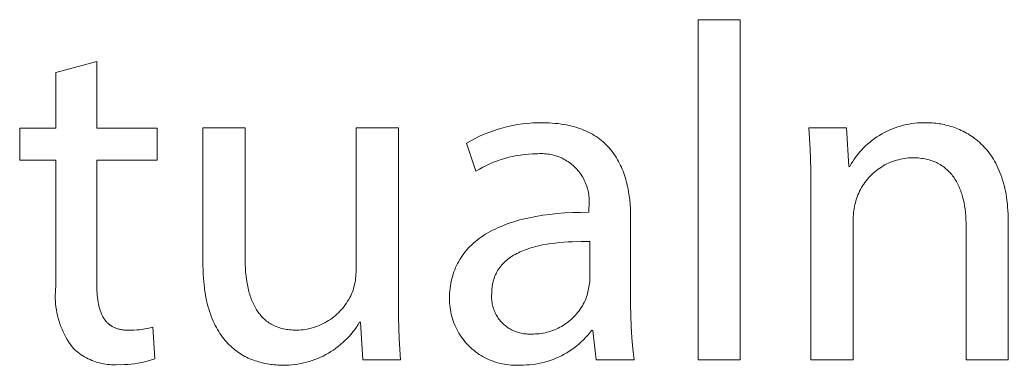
# Model space of a CAD drawing. Header units: millimetres. Extents: x -665 to 1920, y -373 to 1434.
# Drawn here: x 1670.3 to 1723.8, y -329.9 to -311.2 of the extents above; entities that cross this region are included whole.
import ezdxf

# ---------------------------------------------------------------- set-up
doc = ezdxf.new("R2010")
doc.units = ezdxf.units.MM
doc.header["$MEASUREMENT"] = 0
doc.layers.add('Domyślny', color=7, linetype='Continuous', true_color=0x000000)

msp = doc.modelspace()

# ---------------------------------------------------------------- linework, layer by layer
at = {"layer": 'Domyślny', "color": 18, "lineweight": 15, "true_color": 0x000000}
for p, q in [((1707.01, -311.236), (1709.283, -311.236)), ((1707.01, -329.62), (1707.01, -311.236)), ((1709.283, -311.236), (1709.283, -329.62)), ((1672.295, -314.086), (1674.516, -313.492)), ((1674.516, -313.492), (1674.516, -317.092)), ((1672.295, -317.092), (1672.295, -314.086)), ((1670.349, -318.822), (1670.349, -317.092)), ((1670.349, -317.092), (1672.295, -317.092)), ((1674.516, -317.092), (1677.78, -317.092)), ((1677.78, -317.092), (1677.78, -318.822)), ((1680.248, -324.424), (1680.248, -317.087)), ((1680.248, -317.087), (1682.521, -317.087)), ((1682.521, -317.087), (1682.521, -324.028)), ((1688.523, -324.777), (1688.523, -317.087)), ((1688.523, -317.087), (1690.813, -317.087)), ((1690.813, -317.087), (1690.813, -326.206)), ((1695.694, -317.325), (1695.948, -317.233)), ((1695.948, -317.233), (1696.204, -317.149)), ((1696.204, -317.149), (1696.464, -317.074)), ((1696.464, -317.074), (1696.725, -317.008)), ((1696.725, -317.008), (1696.989, -316.952)), ((1696.989, -316.952), (1697.255, -316.904)), ((1697.255, -316.904), (1697.522, -316.866)), ((1697.522, -316.866), (1697.79, -316.837)), ((1697.79, -316.837), (1698.059, -316.817)), ((1698.059, -316.817), (1698.329, -316.807)), ((1698.329, -316.807), (1698.599, -316.806)), ((1698.599, -316.806), (1698.776, -316.808)), ((1698.776, -316.808), (1698.949, -316.813)), ((1698.949, -316.813), (1699.118, -316.823)), ((1699.118, -316.823), (1699.283, -316.836)), ((1699.283, -316.836), (1699.443, -316.852)), ((1699.443, -316.852), (1699.6, -316.872)), ((1699.6, -316.872), (1699.752, -316.896)), ((1699.752, -316.896), (1699.901, -316.923)), ((1699.901, -316.923), (1700.046, -316.953)), ((1700.046, -316.953), (1700.187, -316.987)), ((1700.187, -316.987), (1700.325, -317.024)), ((1700.325, -317.024), (1700.458, -317.064)), ((1700.458, -317.064), (1700.588, -317.107)), ((1700.588, -317.107), (1700.714, -317.153)), ((1700.714, -317.153), (1700.837, -317.202)), ((1700.837, -317.202), (1700.956, -317.254)), ((1700.956, -317.254), (1701.071, -317.309)), ((1713.059, -318.22), (1712.994, -317.087)), ((1712.994, -317.087), (1715.017, -317.087)), ((1715.017, -317.087), (1715.146, -319.162)), ((1717.077, -317.33), (1717.217, -317.26)), ((1717.217, -317.26), (1717.359, -317.194)), ((1717.359, -317.194), (1717.504, -317.134)), ((1717.504, -317.134), (1717.65, -317.078)), ((1717.65, -317.078), (1717.798, -317.027)), ((1717.798, -317.027), (1717.948, -316.981)), ((1717.948, -316.981), (1718.099, -316.94)), ((1718.099, -316.94), (1718.251, -316.905)), ((1718.251, -316.905), (1718.405, -316.874)), ((1718.405, -316.874), (1718.559, -316.849)), ((1718.559, -316.849), (1718.715, -316.829)), ((1718.715, -316.829), (1718.87, -316.815)), ((1718.87, -316.815), (1719.027, -316.806)), ((1719.027, -316.806), (1719.183, -316.802)), ((1719.183, -316.802), (1719.34, -316.803)), ((1719.34, -316.803), (1719.422, -316.804)), ((1719.422, -316.804), (1719.505, -316.806)), ((1719.505, -316.806), (1719.59, -316.81)), ((1719.59, -316.81), (1719.676, -316.816)), ((1719.676, -316.816), (1719.763, -316.823)), ((1719.763, -316.823), (1719.851, -316.832)), ((1719.851, -316.832), (1719.94, -316.843)), ((1719.94, -316.843), (1720.029, -316.856)), ((1720.029, -316.856), (1720.12, -316.871)), ((1720.12, -316.871), (1720.211, -316.888)), ((1720.211, -316.888), (1720.302, -316.907)), ((1720.302, -316.907), (1720.394, -316.928)), ((1720.394, -316.928), (1720.486, -316.951)), ((1720.486, -316.951), (1720.579, -316.976)), ((1720.579, -316.976), (1720.672, -317.003)), ((1720.672, -317.003), (1720.765, -317.033)), ((1720.765, -317.033), (1720.858, -317.065)), ((1720.858, -317.065), (1720.951, -317.099)), ((1720.951, -317.099), (1721.044, -317.136)), ((1721.044, -317.136), (1721.137, -317.176)), ((1721.137, -317.176), (1721.23, -317.218)), ((1721.23, -317.218), (1721.322, -317.262)), ((1721.322, -317.262), (1721.413, -317.309)), ((1694.483, -317.916), (1694.717, -317.782)), ((1694.717, -317.782), (1694.955, -317.655)), ((1694.955, -317.655), (1695.198, -317.536)), ((1695.198, -317.536), (1695.444, -317.427)), ((1695.444, -317.427), (1695.694, -317.325)), ((1701.071, -317.309), (1701.184, -317.366)), ((1701.184, -317.366), (1701.292, -317.427)), ((1701.292, -317.427), (1701.398, -317.49)), ((1701.398, -317.49), (1701.499, -317.555)), ((1701.499, -317.555), (1701.598, -317.623)), ((1701.598, -317.623), (1701.694, -317.694)), ((1701.694, -317.694), (1701.786, -317.767)), ((1701.786, -317.767), (1701.875, -317.842)), ((1716.296, -317.849), (1716.419, -317.752)), ((1716.419, -317.752), (1716.545, -317.658)), ((1716.545, -317.658), (1716.673, -317.57)), ((1716.673, -317.57), (1716.805, -317.485)), ((1716.805, -317.485), (1716.94, -317.406)), ((1716.94, -317.406), (1717.077, -317.33)), ((1721.413, -317.309), (1721.505, -317.359)), ((1721.505, -317.359), (1721.595, -317.411)), ((1721.595, -317.411), (1721.685, -317.467)), ((1721.685, -317.467), (1721.774, -317.525)), ((1721.774, -317.525), (1721.862, -317.586)), ((1721.862, -317.586), (1721.95, -317.65)), ((1721.95, -317.65), (1722.036, -317.717)), ((1722.036, -317.717), (1722.121, -317.787)), ((1722.121, -317.787), (1722.205, -317.86)), ((1695, -319.423), (1694.483, -317.916)), ((1701.875, -317.842), (1701.961, -317.919)), ((1701.961, -317.919), (1702.044, -317.999)), ((1702.044, -317.999), (1702.123, -318.081)), ((1702.123, -318.081), (1702.2, -318.165)), ((1702.2, -318.165), (1702.274, -318.251)), ((1702.274, -318.251), (1702.345, -318.339)), ((1702.345, -318.339), (1702.414, -318.429)), ((1713.094, -319.354), (1713.059, -318.22)), ((1715.736, -318.395), (1715.841, -318.278)), ((1715.841, -318.278), (1715.949, -318.165)), ((1715.949, -318.165), (1716.061, -318.056)), ((1716.061, -318.056), (1716.177, -317.95)), ((1716.177, -317.95), (1716.296, -317.849)), ((1722.205, -317.86), (1722.288, -317.936)), ((1722.288, -317.936), (1722.369, -318.016)), ((1722.369, -318.016), (1722.449, -318.098)), ((1722.449, -318.098), (1722.527, -318.184)), ((1722.527, -318.184), (1722.604, -318.274)), ((1722.604, -318.274), (1722.679, -318.366)), ((1672.295, -318.822), (1670.349, -318.822)), ((1672.295, -325.659), (1672.295, -318.822)), ((1677.78, -318.822), (1674.516, -318.822)), ((1674.516, -318.822), (1674.516, -325.582)), ((1696.158, -318.861), (1695.957, -318.938)), ((1696.361, -318.791), (1696.158, -318.861)), ((1696.566, -318.728), (1696.361, -318.791)), ((1696.774, -318.672), (1696.566, -318.728)), ((1696.983, -318.623), (1696.774, -318.672)), ((1697.194, -318.582), (1696.983, -318.623)), ((1697.406, -318.548), (1697.194, -318.582)), ((1697.62, -318.521), (1697.406, -318.548)), ((1697.834, -318.502), (1697.62, -318.521)), ((1698.048, -318.489), (1697.834, -318.502)), ((1698.263, -318.485), (1698.048, -318.489)), ((1698.353, -318.477), (1698.263, -318.485)), ((1698.442, -318.472), (1698.353, -318.477)), ((1698.532, -318.47), (1698.442, -318.472)), ((1698.622, -318.471), (1698.532, -318.47)), ((1698.712, -318.475), (1698.622, -318.471)), ((1698.801, -318.483), (1698.712, -318.475)), ((1698.891, -318.493), (1698.801, -318.483)), ((1698.979, -318.507), (1698.891, -318.493)), ((1699.068, -318.523), (1698.979, -318.507)), ((1699.155, -318.543), (1699.068, -318.523)), ((1699.242, -318.566), (1699.155, -318.543)), ((1699.328, -318.592), (1699.242, -318.566)), ((1699.413, -318.621), (1699.328, -318.592)), ((1699.498, -318.652), (1699.413, -318.621)), ((1699.58, -318.687), (1699.498, -318.652)), ((1699.662, -318.725), (1699.58, -318.687)), ((1699.742, -318.765), (1699.662, -318.725)), ((1699.821, -318.808), (1699.742, -318.765)), ((1699.899, -318.854), (1699.821, -318.808)), ((1699.974, -318.902), (1699.899, -318.854)), ((1702.414, -318.429), (1702.479, -318.521)), ((1702.479, -318.521), (1702.542, -318.614)), ((1702.542, -318.614), (1702.602, -318.709)), ((1702.602, -318.709), (1702.659, -318.806)), ((1702.659, -318.806), (1702.713, -318.905)), ((1715.277, -319.027), (1715.36, -318.895)), ((1715.36, -318.895), (1715.447, -318.765)), ((1715.447, -318.765), (1715.539, -318.638)), ((1715.539, -318.638), (1715.636, -318.515)), ((1715.636, -318.515), (1715.736, -318.395)), ((1717.615, -318.863), (1717.51, -318.9)), ((1717.721, -318.83), (1717.615, -318.863)), ((1717.828, -318.8), (1717.721, -318.83)), ((1717.937, -318.774), (1717.828, -318.8)), ((1718.046, -318.752), (1717.937, -318.774)), ((1718.156, -318.733), (1718.046, -318.752)), ((1718.266, -318.719), (1718.156, -318.733)), ((1718.377, -318.708), (1718.266, -318.719)), ((1718.488, -318.701), (1718.377, -318.708)), ((1718.599, -318.697), (1718.488, -318.701)), ((1718.698, -318.699), (1718.599, -318.697)), ((1718.795, -318.702), (1718.698, -318.699)), ((1718.891, -318.708), (1718.795, -318.702)), ((1718.984, -318.717), (1718.891, -318.708)), ((1719.075, -318.728), (1718.984, -318.717)), ((1719.164, -318.741), (1719.075, -318.728)), ((1719.251, -318.756), (1719.164, -318.741)), ((1719.337, -318.774), (1719.251, -318.756)), ((1719.42, -318.793), (1719.337, -318.774)), ((1719.502, -318.815), (1719.42, -318.793)), ((1719.581, -318.84), (1719.502, -318.815)), ((1719.659, -318.866), (1719.581, -318.84)), ((1719.735, -318.894), (1719.659, -318.866)), ((1719.809, -318.925), (1719.735, -318.894)), ((1722.679, -318.366), (1722.752, -318.463)), ((1722.752, -318.463), (1722.824, -318.562)), ((1722.824, -318.562), (1722.893, -318.665)), ((1722.893, -318.665), (1722.961, -318.772)), ((1722.961, -318.772), (1723.026, -318.883)), ((1723.026, -318.883), (1723.09, -318.997)), ((1695.184, -319.313), (1695, -319.423)), ((1695.372, -319.209), (1695.184, -319.313)), ((1695.564, -319.112), (1695.372, -319.209)), ((1695.759, -319.022), (1695.564, -319.112)), ((1695.957, -318.938), (1695.759, -319.022)), ((1700.048, -318.953), (1699.974, -318.902)), ((1700.12, -319.007), (1700.048, -318.953)), ((1700.191, -319.063), (1700.12, -319.007)), ((1700.259, -319.122), (1700.191, -319.063)), ((1700.325, -319.182), (1700.259, -319.122)), ((1700.389, -319.245), (1700.325, -319.182)), ((1700.451, -319.311), (1700.389, -319.245)), ((1700.51, -319.378), (1700.451, -319.311)), ((1700.567, -319.448), (1700.51, -319.378)), ((1702.713, -318.905), (1702.766, -319.005)), ((1702.766, -319.005), (1702.815, -319.106)), ((1702.815, -319.106), (1702.862, -319.209)), ((1702.862, -319.209), (1702.907, -319.313)), ((1702.907, -319.313), (1702.949, -319.419)), ((1702.949, -319.419), (1702.989, -319.525)), ((1713.097, -320.489), (1713.094, -319.354)), ((1715.146, -319.162), (1715.198, -319.162)), ((1715.198, -319.162), (1715.277, -319.027)), ((1716.639, -319.389), (1716.553, -319.459)), ((1716.728, -319.321), (1716.639, -319.389)), ((1716.819, -319.257), (1716.728, -319.321)), ((1716.912, -319.196), (1716.819, -319.257)), ((1717.007, -319.138), (1716.912, -319.196)), ((1717.104, -319.084), (1717.007, -319.138)), ((1717.203, -319.033), (1717.104, -319.084)), ((1717.304, -318.985), (1717.203, -319.033)), ((1717.406, -318.941), (1717.304, -318.985)), ((1717.51, -318.9), (1717.406, -318.941)), ((1719.882, -318.957), (1719.809, -318.925)), ((1719.952, -318.991), (1719.882, -318.957)), ((1720.021, -319.028), (1719.952, -318.991)), ((1720.088, -319.066), (1720.021, -319.028)), ((1720.153, -319.107), (1720.088, -319.066)), ((1720.217, -319.149), (1720.153, -319.107)), ((1720.278, -319.193), (1720.217, -319.149)), ((1720.338, -319.239), (1720.278, -319.193)), ((1720.397, -319.286), (1720.338, -319.239)), ((1720.453, -319.335), (1720.397, -319.286)), ((1720.508, -319.387), (1720.453, -319.335)), ((1720.561, -319.439), (1720.508, -319.387)), ((1723.09, -318.997), (1723.15, -319.115)), ((1723.15, -319.115), (1723.209, -319.236)), ((1723.209, -319.236), (1723.265, -319.362)), ((1723.265, -319.362), (1723.319, -319.491)), ((1700.622, -319.519), (1700.567, -319.448)), ((1700.674, -319.592), (1700.622, -319.519)), ((1700.723, -319.667), (1700.674, -319.592)), ((1700.77, -319.744), (1700.723, -319.667)), ((1700.814, -319.822), (1700.77, -319.744)), ((1700.856, -319.902), (1700.814, -319.822)), ((1700.894, -319.983), (1700.856, -319.902)), ((1702.989, -319.525), (1703.026, -319.633)), ((1703.026, -319.633), (1703.062, -319.742)), ((1703.062, -319.742), (1703.095, -319.852)), ((1703.095, -319.852), (1703.126, -319.963)), ((1703.126, -319.963), (1703.154, -320.075)), ((1716.09, -319.939), (1716.023, -320.028)), ((1716.16, -319.853), (1716.09, -319.939)), ((1716.233, -319.769), (1716.16, -319.853)), ((1716.309, -319.687), (1716.233, -319.769)), ((1716.388, -319.608), (1716.309, -319.687)), ((1716.469, -319.532), (1716.388, -319.608)), ((1716.553, -319.459), (1716.469, -319.532)), ((1720.613, -319.494), (1720.561, -319.439)), ((1720.663, -319.55), (1720.613, -319.494)), ((1720.711, -319.608), (1720.663, -319.55)), ((1720.758, -319.667), (1720.711, -319.608)), ((1720.803, -319.728), (1720.758, -319.667)), ((1720.847, -319.79), (1720.803, -319.728)), ((1720.889, -319.854), (1720.847, -319.79)), ((1720.929, -319.919), (1720.889, -319.854)), ((1720.968, -319.986), (1720.929, -319.919)), ((1723.319, -319.491), (1723.37, -319.625)), ((1723.37, -319.625), (1723.418, -319.762)), ((1723.418, -319.762), (1723.464, -319.903)), ((1723.464, -319.903), (1723.506, -320.049)), ((1700.93, -320.065), (1700.894, -319.983)), ((1700.963, -320.149), (1700.93, -320.065)), ((1700.993, -320.234), (1700.963, -320.149)), ((1701.02, -320.319), (1700.993, -320.234)), ((1701.044, -320.406), (1701.02, -320.319)), ((1701.065, -320.493), (1701.044, -320.406)), ((1701.083, -320.581), (1701.065, -320.493)), ((1703.154, -320.075), (1703.181, -320.188)), ((1703.181, -320.188), (1703.206, -320.301)), ((1703.206, -320.301), (1703.228, -320.416)), ((1703.228, -320.416), (1703.249, -320.53)), ((1713.097, -329.625), (1713.097, -320.489)), ((1715.786, -320.405), (1715.735, -320.504)), ((1715.841, -320.308), (1715.786, -320.405)), ((1715.898, -320.213), (1715.841, -320.308)), ((1715.959, -320.119), (1715.898, -320.213)), ((1716.023, -320.028), (1715.959, -320.119)), ((1721.005, -320.054), (1720.968, -319.986)), ((1721.041, -320.123), (1721.005, -320.054)), ((1721.076, -320.194), (1721.041, -320.123)), ((1721.109, -320.266), (1721.076, -320.194)), ((1721.14, -320.339), (1721.109, -320.266)), ((1721.17, -320.414), (1721.14, -320.339)), ((1721.199, -320.49), (1721.17, -320.414)), ((1721.226, -320.567), (1721.199, -320.49)), ((1723.506, -320.049), (1723.546, -320.199)), ((1723.546, -320.199), (1723.583, -320.352)), ((1723.583, -320.352), (1723.616, -320.511)), ((1701.098, -320.67), (1701.083, -320.581)), ((1701.11, -320.759), (1701.098, -320.67)), ((1701.118, -320.849), (1701.11, -320.759)), ((1701.124, -320.938), (1701.118, -320.849)), ((1701.126, -321.028), (1701.124, -320.938)), ((1701.126, -321.118), (1701.126, -321.028)), ((1703.249, -320.53), (1703.285, -320.762)), ((1703.285, -320.762), (1703.313, -320.995)), ((1703.313, -320.995), (1703.334, -321.23)), ((1715.534, -321.022), (1715.504, -321.126)), ((1715.567, -320.916), (1715.534, -321.022)), ((1715.604, -320.811), (1715.567, -320.916)), ((1715.644, -320.707), (1715.604, -320.811)), ((1715.688, -320.605), (1715.644, -320.707)), ((1715.735, -320.504), (1715.688, -320.605)), ((1721.252, -320.645), (1721.226, -320.567)), ((1721.276, -320.724), (1721.252, -320.645)), ((1721.299, -320.804), (1721.276, -320.724)), ((1721.32, -320.886), (1721.299, -320.804)), ((1721.341, -320.968), (1721.32, -320.886)), ((1721.377, -321.136), (1721.341, -320.968)), ((1723.616, -320.511), (1723.647, -320.673)), ((1723.647, -320.673), (1723.674, -320.84)), ((1723.674, -320.84), (1723.698, -321.011)), ((1723.698, -321.011), (1723.718, -321.187)), ((1701.105, -321.387), (1701.115, -321.297)), ((1701.105, -321.645), (1701.105, -321.387)), ((1701.115, -321.297), (1701.122, -321.208)), ((1701.122, -321.208), (1701.126, -321.118)), ((1703.334, -321.23), (1703.349, -321.466)), ((1703.349, -321.466), (1703.358, -321.702)), ((1715.418, -321.55), (1715.405, -321.658)), ((1715.434, -321.443), (1715.418, -321.55)), ((1715.454, -321.337), (1715.434, -321.443)), ((1715.477, -321.231), (1715.454, -321.337)), ((1715.504, -321.126), (1715.477, -321.231)), ((1721.408, -321.307), (1721.377, -321.136)), ((1721.435, -321.482), (1721.408, -321.307)), ((1721.456, -321.66), (1721.435, -321.482)), ((1723.718, -321.187), (1723.735, -321.367)), ((1723.735, -321.367), (1723.748, -321.551)), ((1723.748, -321.551), (1723.758, -321.741)), ((1697.213, -322.105), (1697.376, -322.06)), ((1697.376, -322.06), (1697.543, -322.016)), ((1697.543, -322.016), (1697.886, -321.937)), ((1697.886, -321.937), (1698.243, -321.867)), ((1698.243, -321.867), (1698.612, -321.806)), ((1698.612, -321.806), (1698.995, -321.755)), ((1698.995, -321.755), (1699.392, -321.714)), ((1699.392, -321.714), (1699.801, -321.682)), ((1699.801, -321.682), (1700.223, -321.66)), ((1700.223, -321.66), (1700.657, -321.647)), ((1700.657, -321.647), (1701.105, -321.645)), ((1703.358, -321.702), (1703.361, -321.938)), ((1703.361, -321.938), (1703.361, -326.622)), ((1715.389, -321.874), (1715.387, -321.982)), ((1715.387, -321.982), (1715.387, -322.09)), ((1715.387, -322.09), (1715.387, -329.625)), ((1715.395, -321.766), (1715.389, -321.874)), ((1715.405, -321.658), (1715.395, -321.766)), ((1721.472, -321.841), (1721.456, -321.66)), ((1721.483, -322.025), (1721.472, -321.841)), ((1721.49, -322.211), (1721.483, -322.025)), ((1723.758, -321.741), (1723.764, -321.935)), ((1723.764, -321.935), (1723.766, -322.133)), ((1695.77, -322.687), (1695.898, -322.619)), ((1695.898, -322.619), (1696.031, -322.553)), ((1696.031, -322.553), (1696.166, -322.489)), ((1696.166, -322.489), (1696.305, -322.427)), ((1696.305, -322.427), (1696.448, -322.368)), ((1696.448, -322.368), (1696.594, -322.311)), ((1696.594, -322.311), (1696.744, -322.256)), ((1696.744, -322.256), (1696.897, -322.203)), ((1696.897, -322.203), (1697.053, -322.153)), ((1697.053, -322.153), (1697.213, -322.105)), ((1721.492, -322.4), (1721.49, -322.211)), ((1721.492, -329.625), (1721.492, -322.4)), ((1723.766, -322.133), (1723.766, -329.625)), ((1694.968, -323.229), (1695.072, -323.145)), ((1695.072, -323.145), (1695.179, -323.063)), ((1695.179, -323.063), (1695.29, -322.984)), ((1695.29, -322.984), (1695.405, -322.906)), ((1695.405, -322.906), (1695.523, -322.831)), ((1695.523, -322.831), (1695.644, -322.758)), ((1695.644, -322.758), (1695.77, -322.687)), ((1694.421, -323.779), (1694.503, -323.682)), ((1694.503, -323.682), (1694.589, -323.587)), ((1694.589, -323.587), (1694.678, -323.494)), ((1694.678, -323.494), (1694.771, -323.404)), ((1694.771, -323.404), (1694.868, -323.315)), ((1694.868, -323.315), (1694.968, -323.229)), ((1697.667, -323.67), (1697.571, -323.707)), ((1697.765, -323.635), (1697.667, -323.67)), ((1697.864, -323.601), (1697.765, -323.635)), ((1697.966, -323.569), (1697.864, -323.601)), ((1698.068, -323.539), (1697.966, -323.569)), ((1698.172, -323.51), (1698.068, -323.539)), ((1698.385, -323.457), (1698.172, -323.51)), ((1698.602, -323.411), (1698.385, -323.457)), ((1698.823, -323.37), (1698.602, -323.411)), ((1699.049, -323.336), (1698.823, -323.37)), ((1699.278, -323.306), (1699.049, -323.336)), ((1699.509, -323.282), (1699.278, -323.306)), ((1699.743, -323.262), (1699.509, -323.282)), ((1699.978, -323.247), (1699.743, -323.262)), ((1700.214, -323.236), (1699.978, -323.247)), ((1700.687, -323.226), (1700.214, -323.236)), ((1701.156, -323.229), (1700.687, -323.226)), ((1701.156, -325.399), (1701.156, -323.229)), ((1682.521, -324.028), (1682.523, -324.248)), ((1694.067, -324.297), (1694.13, -324.189)), ((1694.13, -324.189), (1694.198, -324.083)), ((1694.198, -324.083), (1694.268, -323.98)), ((1694.268, -323.98), (1694.343, -323.878)), ((1694.343, -323.878), (1694.421, -323.779)), ((1696.686, -324.214), (1696.651, -324.244)), ((1696.723, -324.185), (1696.686, -324.214)), ((1696.797, -324.128), (1696.723, -324.185)), ((1696.874, -324.073), (1696.797, -324.128)), ((1696.954, -324.021), (1696.874, -324.073)), ((1697.036, -323.97), (1696.954, -324.021)), ((1697.12, -323.921), (1697.036, -323.97)), ((1697.206, -323.875), (1697.12, -323.921)), ((1697.294, -323.83), (1697.206, -323.875)), ((1697.385, -323.787), (1697.294, -323.83)), ((1697.477, -323.746), (1697.385, -323.787)), ((1697.571, -323.707), (1697.477, -323.746)), ((1680.255, -324.826), (1680.248, -324.424)), ((1682.523, -324.248), (1682.53, -324.464)), ((1682.53, -324.464), (1682.541, -324.675)), ((1682.541, -324.675), (1682.556, -324.881)), ((1693.806, -324.867), (1693.851, -324.749)), ((1693.851, -324.749), (1693.899, -324.633)), ((1693.899, -324.633), (1693.951, -324.519)), ((1693.951, -324.519), (1694.007, -324.407)), ((1694.007, -324.407), (1694.067, -324.297)), ((1696.199, -324.76), (1696.174, -324.799)), ((1696.223, -324.721), (1696.199, -324.76)), ((1696.249, -324.684), (1696.223, -324.721)), ((1696.276, -324.646), (1696.249, -324.684)), ((1696.303, -324.61), (1696.276, -324.646)), ((1696.331, -324.573), (1696.303, -324.61)), ((1696.36, -324.538), (1696.331, -324.573)), ((1696.389, -324.503), (1696.36, -324.538)), ((1696.419, -324.469), (1696.389, -324.503)), ((1696.45, -324.435), (1696.419, -324.469)), ((1696.482, -324.402), (1696.45, -324.435)), ((1696.514, -324.369), (1696.482, -324.402)), ((1696.547, -324.337), (1696.514, -324.369)), ((1696.581, -324.306), (1696.547, -324.337)), ((1696.616, -324.275), (1696.581, -324.306)), ((1696.651, -324.244), (1696.616, -324.275)), ((1680.263, -325.02), (1680.255, -324.826)), ((1680.275, -325.209), (1680.263, -325.02)), ((1680.29, -325.394), (1680.275, -325.209)), ((1682.556, -324.881), (1682.576, -325.082)), ((1682.576, -325.082), (1682.601, -325.278)), ((1682.601, -325.278), (1682.631, -325.468)), ((1688.485, -325.318), (1688.499, -325.21)), ((1688.499, -325.21), (1688.51, -325.102)), ((1688.51, -325.102), (1688.518, -324.994)), ((1688.518, -324.994), (1688.522, -324.885)), ((1688.522, -324.885), (1688.523, -324.777)), ((1693.666, -325.361), (1693.696, -325.234)), ((1693.696, -325.234), (1693.729, -325.11)), ((1693.729, -325.11), (1693.766, -324.988)), ((1693.766, -324.988), (1693.806, -324.867)), ((1695.963, -325.271), (1695.949, -325.318)), ((1695.978, -325.225), (1695.963, -325.271)), ((1695.994, -325.179), (1695.978, -325.225)), ((1696.01, -325.134), (1695.994, -325.179)), ((1696.028, -325.09), (1696.01, -325.134)), ((1696.046, -325.047), (1696.028, -325.09)), ((1696.066, -325.004), (1696.046, -325.047)), ((1696.086, -324.962), (1696.066, -325.004)), ((1696.107, -324.92), (1696.086, -324.962)), ((1696.128, -324.879), (1696.107, -324.92)), ((1696.151, -324.839), (1696.128, -324.879)), ((1696.174, -324.799), (1696.151, -324.839)), ((1672.271, -325.973), (1672.28, -325.816)), ((1672.28, -325.816), (1672.295, -325.659)), ((1674.516, -325.582), (1674.518, -325.725)), ((1674.518, -325.725), (1674.522, -325.865)), ((1680.308, -325.574), (1680.29, -325.394)), ((1680.329, -325.749), (1680.308, -325.574)), ((1680.353, -325.92), (1680.329, -325.749)), ((1682.631, -325.468), (1682.666, -325.653)), ((1682.666, -325.653), (1682.707, -325.832)), ((1682.707, -325.832), (1682.729, -325.919)), ((1688.36, -325.845), (1688.392, -325.741)), ((1688.392, -325.741), (1688.42, -325.637)), ((1688.42, -325.637), (1688.445, -325.531)), ((1688.445, -325.531), (1688.467, -325.425)), ((1688.467, -325.425), (1688.485, -325.318)), ((1693.588, -325.887), (1693.602, -325.753)), ((1693.602, -325.753), (1693.619, -325.62)), ((1693.619, -325.62), (1693.641, -325.489)), ((1693.641, -325.489), (1693.666, -325.361)), ((1695.86, -325.823), (1695.857, -325.878)), ((1695.865, -325.77), (1695.86, -325.823)), ((1695.87, -325.717), (1695.865, -325.77)), ((1695.877, -325.664), (1695.87, -325.717)), ((1695.884, -325.613), (1695.877, -325.664)), ((1695.893, -325.562), (1695.884, -325.613)), ((1695.902, -325.512), (1695.893, -325.562)), ((1695.913, -325.462), (1695.902, -325.512)), ((1695.924, -325.413), (1695.913, -325.462)), ((1695.936, -325.365), (1695.924, -325.413)), ((1695.949, -325.318), (1695.936, -325.365)), ((1701.019, -326.123), (1701.156, -325.399)), ((1672.268, -326.13), (1672.271, -325.973)), ((1672.269, -326.287), (1672.268, -326.13)), ((1672.276, -326.444), (1672.269, -326.287)), ((1674.522, -325.865), (1674.528, -326)), ((1674.528, -326), (1674.538, -326.132)), ((1674.538, -326.132), (1674.55, -326.259)), ((1674.55, -326.259), (1674.565, -326.382)), ((1680.38, -326.087), (1680.353, -325.92)), ((1680.41, -326.249), (1680.38, -326.087)), ((1680.443, -326.407), (1680.41, -326.249)), ((1682.729, -325.919), (1682.752, -326.005)), ((1682.752, -326.005), (1682.777, -326.09)), ((1682.777, -326.09), (1682.803, -326.172)), ((1682.803, -326.172), (1682.83, -326.254)), ((1682.83, -326.254), (1682.859, -326.333)), ((1682.859, -326.333), (1682.89, -326.412)), ((1688.067, -326.453), (1688.126, -326.356)), ((1688.126, -326.356), (1688.181, -326.257)), ((1688.181, -326.257), (1688.232, -326.155)), ((1688.232, -326.155), (1688.28, -326.052)), ((1688.28, -326.052), (1688.325, -325.948)), ((1688.325, -325.948), (1688.36, -325.845)), ((1690.813, -326.206), (1690.816, -327.344)), ((1693.57, -326.303), (1693.572, -326.163)), ((1693.571, -326.426), (1693.57, -326.303)), ((1693.572, -326.163), (1693.578, -326.024)), ((1693.578, -326.024), (1693.588, -325.887)), ((1695.848, -326.114), (1695.846, -326.184)), ((1695.846, -326.184), (1695.846, -326.253)), ((1695.846, -326.253), (1695.849, -326.322)), ((1695.852, -326.045), (1695.848, -326.114)), ((1695.849, -326.322), (1695.854, -326.391)), ((1695.853, -325.989), (1695.852, -326.045)), ((1695.854, -325.933), (1695.853, -325.989)), ((1695.857, -325.878), (1695.854, -325.933)), ((1700.9, -326.419), (1700.943, -326.322)), ((1700.943, -326.322), (1700.982, -326.223)), ((1700.982, -326.223), (1701.019, -326.123)), ((1672.288, -326.601), (1672.276, -326.444)), ((1672.305, -326.757), (1672.288, -326.601)), ((1672.328, -326.913), (1672.305, -326.757)), ((1674.565, -326.382), (1674.583, -326.501)), ((1674.583, -326.501), (1674.605, -326.616)), ((1674.605, -326.616), (1674.617, -326.672)), ((1674.617, -326.672), (1674.629, -326.727)), ((1674.629, -326.727), (1674.643, -326.781)), ((1674.643, -326.781), (1674.657, -326.834)), ((1674.657, -326.834), (1674.672, -326.885)), ((1674.672, -326.885), (1674.688, -326.936)), ((1680.478, -326.561), (1680.443, -326.407)), ((1680.517, -326.71), (1680.478, -326.561)), ((1680.558, -326.855), (1680.517, -326.71)), ((1680.601, -326.996), (1680.558, -326.855)), ((1682.89, -326.412), (1682.921, -326.488)), ((1682.921, -326.488), (1682.954, -326.563)), ((1682.954, -326.563), (1682.989, -326.636)), ((1682.989, -326.636), (1683.025, -326.708)), ((1683.025, -326.708), (1683.062, -326.778)), ((1683.062, -326.778), (1683.101, -326.846)), ((1683.101, -326.846), (1683.142, -326.912)), ((1687.651, -326.991), (1687.728, -326.908)), ((1687.728, -326.908), (1687.802, -326.822)), ((1687.802, -326.822), (1687.873, -326.733)), ((1687.873, -326.733), (1687.941, -326.642)), ((1687.941, -326.642), (1688.006, -326.549)), ((1688.006, -326.549), (1688.067, -326.453)), ((1693.576, -326.549), (1693.571, -326.426)), ((1693.585, -326.672), (1693.576, -326.549)), ((1693.599, -326.795), (1693.585, -326.672)), ((1693.617, -326.916), (1693.599, -326.795)), ((1695.854, -326.391), (1695.861, -326.46)), ((1695.861, -326.46), (1695.871, -326.529)), ((1695.871, -326.529), (1695.883, -326.597)), ((1695.883, -326.597), (1695.898, -326.665)), ((1695.898, -326.665), (1695.914, -326.732)), ((1695.914, -326.732), (1695.933, -326.799)), ((1695.933, -326.799), (1695.955, -326.865)), ((1695.955, -326.865), (1695.979, -326.93)), ((1700.575, -326.967), (1700.637, -326.881)), ((1700.637, -326.881), (1700.695, -326.792)), ((1700.695, -326.792), (1700.751, -326.702)), ((1700.751, -326.702), (1700.804, -326.609)), ((1700.804, -326.609), (1700.854, -326.515)), ((1700.854, -326.515), (1700.9, -326.419)), ((1703.361, -326.622), (1703.362, -327.223)), ((1672.356, -327.067), (1672.328, -326.913)), ((1672.389, -327.221), (1672.356, -327.067)), ((1672.427, -327.374), (1672.389, -327.221)), ((1672.471, -327.525), (1672.427, -327.374)), ((1674.688, -326.936), (1674.705, -326.986)), ((1674.705, -326.986), (1674.722, -327.034)), ((1674.722, -327.034), (1674.74, -327.081)), ((1674.74, -327.081), (1674.76, -327.128)), ((1674.76, -327.128), (1674.78, -327.173)), ((1674.78, -327.173), (1674.801, -327.217)), ((1674.801, -327.217), (1674.823, -327.26)), ((1674.823, -327.26), (1674.846, -327.301)), ((1674.846, -327.301), (1674.87, -327.342)), ((1674.87, -327.342), (1674.894, -327.381)), ((1674.894, -327.381), (1674.92, -327.42)), ((1674.92, -327.42), (1674.946, -327.457)), ((1680.647, -327.133), (1680.601, -326.996)), ((1680.695, -327.266), (1680.647, -327.133)), ((1680.746, -327.395), (1680.695, -327.266)), ((1680.799, -327.521), (1680.746, -327.395)), ((1683.142, -326.912), (1683.184, -326.977)), ((1683.184, -326.977), (1683.228, -327.04)), ((1683.228, -327.04), (1683.273, -327.101)), ((1683.273, -327.101), (1683.319, -327.16)), ((1683.319, -327.16), (1683.368, -327.218)), ((1683.368, -327.218), (1683.418, -327.274)), ((1683.418, -327.274), (1683.469, -327.328)), ((1683.469, -327.328), (1683.522, -327.38)), ((1683.522, -327.38), (1683.577, -327.43)), ((1683.577, -327.43), (1683.633, -327.478)), ((1687.038, -327.495), (1687.132, -327.433)), ((1687.132, -327.433), (1687.225, -327.367)), ((1687.225, -327.367), (1687.315, -327.297)), ((1687.315, -327.297), (1687.403, -327.225)), ((1687.403, -327.225), (1687.488, -327.15)), ((1687.488, -327.15), (1687.571, -327.072)), ((1687.571, -327.072), (1687.651, -326.991)), ((1690.816, -327.344), (1690.85, -328.48)), ((1693.639, -327.037), (1693.617, -326.916)), ((1693.665, -327.158), (1693.639, -327.037)), ((1693.695, -327.277), (1693.665, -327.158)), ((1693.729, -327.395), (1693.695, -327.277)), ((1693.768, -327.512), (1693.729, -327.395)), ((1695.979, -326.93), (1696.004, -326.995)), ((1696.004, -326.995), (1696.032, -327.058)), ((1696.032, -327.058), (1696.063, -327.12)), ((1696.063, -327.12), (1696.095, -327.182)), ((1696.095, -327.182), (1696.13, -327.242)), ((1696.13, -327.242), (1696.166, -327.301)), ((1696.166, -327.301), (1696.204, -327.359)), ((1696.204, -327.359), (1696.245, -327.415)), ((1696.245, -327.415), (1696.287, -327.47)), ((1700.064, -327.507), (1700.144, -327.438)), ((1700.144, -327.438), (1700.223, -327.366)), ((1700.223, -327.366), (1700.298, -327.291)), ((1700.298, -327.291), (1700.372, -327.214)), ((1700.372, -327.214), (1700.442, -327.134)), ((1700.442, -327.134), (1700.51, -327.052)), ((1700.51, -327.052), (1700.575, -326.967)), ((1703.362, -327.223), (1703.382, -327.824)), ((1672.519, -327.674), (1672.471, -327.525)), ((1672.573, -327.822), (1672.519, -327.674)), ((1672.631, -327.968), (1672.573, -327.822)), ((1672.695, -328.112), (1672.631, -327.968)), ((1674.946, -327.457), (1674.974, -327.493)), ((1674.974, -327.493), (1675.002, -327.528)), ((1675.002, -327.528), (1675.032, -327.562)), ((1675.032, -327.562), (1675.062, -327.595)), ((1675.062, -327.595), (1675.093, -327.626)), ((1675.093, -327.626), (1675.126, -327.656)), ((1675.126, -327.656), (1675.142, -327.671)), ((1675.142, -327.671), (1675.159, -327.685)), ((1675.159, -327.685), (1675.176, -327.7)), ((1675.176, -327.7), (1675.193, -327.713)), ((1675.193, -327.713), (1675.211, -327.727)), ((1675.211, -327.727), (1675.229, -327.74)), ((1675.229, -327.74), (1675.247, -327.753)), ((1675.247, -327.753), (1675.265, -327.766)), ((1675.265, -327.766), (1675.284, -327.778)), ((1675.284, -327.778), (1675.302, -327.79)), ((1675.302, -327.79), (1675.321, -327.802)), ((1675.321, -327.802), (1675.341, -327.813)), ((1675.341, -327.813), (1675.38, -327.835)), ((1675.38, -327.835), (1675.421, -327.856)), ((1675.421, -327.856), (1675.463, -327.875)), ((1675.463, -327.875), (1675.505, -327.894)), ((1675.505, -327.894), (1675.549, -327.911)), ((1675.549, -327.911), (1675.594, -327.927)), ((1675.594, -327.927), (1675.64, -327.941)), ((1675.64, -327.941), (1675.687, -327.955)), ((1675.687, -327.955), (1675.735, -327.967)), ((1675.735, -327.967), (1675.785, -327.978)), ((1675.785, -327.978), (1675.835, -327.987)), ((1676.816, -327.993), (1676.964, -327.974)), ((1676.964, -327.974), (1677.111, -327.951)), ((1677.111, -327.951), (1677.258, -327.924)), ((1677.258, -327.924), (1677.403, -327.892)), ((1677.403, -327.892), (1677.547, -327.855)), ((1677.547, -327.855), (1677.642, -329.569)), ((1680.855, -327.642), (1680.799, -327.521)), ((1680.912, -327.759), (1680.855, -327.642)), ((1680.972, -327.873), (1680.912, -327.759)), ((1681.034, -327.983), (1680.972, -327.873)), ((1683.633, -327.478), (1683.691, -327.524)), ((1683.691, -327.524), (1683.751, -327.568)), ((1683.751, -327.568), (1683.812, -327.611)), ((1683.812, -327.611), (1683.875, -327.651)), ((1683.875, -327.651), (1683.94, -327.689)), ((1683.94, -327.689), (1684.007, -327.726)), ((1684.007, -327.726), (1684.075, -327.76)), ((1684.075, -327.76), (1684.145, -327.792)), ((1684.145, -327.792), (1684.217, -327.822)), ((1684.217, -327.822), (1684.291, -327.85)), ((1684.291, -327.85), (1684.366, -327.876)), ((1684.366, -327.876), (1684.443, -327.9)), ((1684.443, -327.9), (1684.522, -327.921)), ((1684.522, -327.921), (1684.603, -327.941)), ((1684.603, -327.941), (1684.686, -327.958)), ((1684.686, -327.958), (1684.771, -327.973)), ((1684.771, -327.973), (1684.858, -327.985)), ((1685.659, -327.99), (1685.772, -327.975)), ((1685.772, -327.975), (1685.884, -327.955)), ((1685.884, -327.955), (1685.995, -327.932)), ((1685.995, -327.932), (1686.105, -327.905)), ((1686.105, -327.905), (1686.214, -327.874)), ((1686.214, -327.874), (1686.323, -327.839)), ((1686.323, -327.839), (1686.43, -327.8)), ((1686.43, -327.8), (1686.535, -327.758)), ((1686.535, -327.758), (1686.639, -327.713)), ((1686.639, -327.713), (1686.742, -327.664)), ((1686.742, -327.664), (1686.842, -327.611)), ((1686.842, -327.611), (1686.941, -327.555)), ((1686.941, -327.555), (1687.038, -327.495)), ((1688.447, -327.978), (1688.35, -328.106)), ((1688.54, -327.847), (1688.447, -327.978)), ((1688.628, -327.712), (1688.54, -327.847)), ((1688.712, -327.575), (1688.628, -327.712)), ((1688.764, -327.575), (1688.712, -327.575)), ((1688.893, -329.616), (1688.764, -327.575)), ((1693.81, -327.628), (1693.768, -327.512)), ((1693.856, -327.742), (1693.81, -327.628)), ((1693.907, -327.854), (1693.856, -327.742)), ((1693.961, -327.965), (1693.907, -327.854)), ((1694.018, -328.073), (1693.961, -327.965)), ((1696.287, -327.47), (1696.332, -327.523)), ((1696.332, -327.523), (1696.378, -327.575)), ((1696.378, -327.575), (1696.425, -327.625)), ((1696.425, -327.625), (1696.475, -327.674)), ((1696.475, -327.674), (1696.526, -327.721)), ((1696.526, -327.721), (1696.579, -327.766)), ((1696.579, -327.766), (1696.633, -327.809)), ((1696.633, -327.809), (1696.689, -327.85)), ((1696.689, -327.85), (1696.746, -327.89)), ((1696.746, -327.89), (1696.804, -327.927)), ((1696.804, -327.927), (1696.864, -327.963)), ((1696.864, -327.963), (1696.924, -327.996)), ((1699.244, -327.997), (1699.342, -327.956)), ((1699.342, -327.956), (1699.439, -327.911)), ((1699.439, -327.911), (1699.534, -327.862)), ((1699.534, -327.862), (1699.627, -327.811)), ((1699.627, -327.811), (1699.718, -327.756)), ((1699.718, -327.756), (1699.808, -327.698)), ((1699.808, -327.698), (1699.895, -327.638)), ((1699.895, -327.638), (1699.981, -327.574)), ((1699.981, -327.574), (1700.064, -327.507)), ((1703.382, -327.824), (1703.421, -328.424)), ((1672.763, -328.253), (1672.695, -328.112)), ((1672.836, -328.393), (1672.763, -328.253)), ((1672.913, -328.529), (1672.836, -328.393)), ((1675.835, -327.987), (1675.887, -327.995)), ((1675.887, -327.995), (1675.94, -328.003)), ((1675.94, -328.003), (1675.994, -328.008)), ((1675.994, -328.008), (1676.049, -328.013)), ((1676.049, -328.013), (1676.105, -328.016)), ((1676.105, -328.016), (1676.163, -328.018)), ((1676.163, -328.018), (1676.221, -328.019)), ((1676.221, -328.019), (1676.37, -328.019)), ((1676.37, -328.019), (1676.519, -328.015)), ((1676.519, -328.015), (1676.668, -328.006)), ((1676.668, -328.006), (1676.816, -327.993)), ((1681.098, -328.089), (1681.034, -327.983)), ((1681.163, -328.192), (1681.098, -328.089)), ((1681.231, -328.291), (1681.163, -328.192)), ((1681.301, -328.386), (1681.231, -328.291)), ((1681.372, -328.478), (1681.301, -328.386)), ((1681.445, -328.567), (1681.372, -328.478)), ((1684.858, -327.985), (1684.946, -327.996)), ((1684.946, -327.996), (1685.036, -328.004)), ((1685.036, -328.004), (1685.129, -328.01)), ((1685.129, -328.01), (1685.223, -328.013)), ((1685.223, -328.013), (1685.319, -328.014)), ((1685.319, -328.014), (1685.433, -328.01)), ((1685.433, -328.01), (1685.546, -328.002)), ((1685.546, -328.002), (1685.659, -327.99)), ((1688.033, -328.469), (1687.92, -328.582)), ((1688.143, -328.351), (1688.033, -328.469)), ((1688.249, -328.23), (1688.143, -328.351)), ((1688.35, -328.106), (1688.249, -328.23)), ((1690.85, -328.48), (1690.916, -329.616)), ((1694.08, -328.18), (1694.018, -328.073)), ((1694.145, -328.284), (1694.08, -328.18)), ((1694.214, -328.386), (1694.145, -328.284)), ((1694.286, -328.486), (1694.214, -328.386)), ((1694.362, -328.583), (1694.286, -328.486)), ((1696.924, -327.996), (1696.986, -328.027)), ((1696.986, -328.027), (1697.049, -328.056)), ((1697.049, -328.056), (1697.113, -328.083)), ((1697.113, -328.083), (1697.178, -328.108)), ((1697.178, -328.108), (1697.244, -328.13)), ((1697.244, -328.13), (1697.31, -328.15)), ((1697.31, -328.15), (1697.377, -328.168)), ((1697.377, -328.168), (1697.445, -328.184)), ((1697.445, -328.184), (1697.513, -328.197)), ((1697.513, -328.197), (1697.581, -328.208)), ((1697.581, -328.208), (1697.65, -328.217)), ((1697.65, -328.217), (1697.719, -328.223)), ((1697.719, -328.223), (1697.788, -328.227)), ((1697.788, -328.227), (1697.858, -328.228)), ((1697.858, -328.228), (1697.927, -328.227)), ((1697.927, -328.227), (1697.996, -328.224)), ((1697.996, -328.224), (1698.103, -328.225)), ((1698.103, -328.225), (1698.209, -328.222)), ((1698.209, -328.222), (1698.315, -328.216)), ((1698.315, -328.216), (1698.421, -328.206)), ((1698.421, -328.206), (1698.527, -328.192)), ((1698.527, -328.192), (1698.632, -328.175)), ((1698.632, -328.175), (1698.736, -328.154)), ((1698.736, -328.154), (1698.84, -328.13)), ((1698.84, -328.13), (1698.943, -328.102)), ((1698.943, -328.102), (1699.045, -328.07)), ((1699.045, -328.07), (1699.145, -328.035)), ((1699.145, -328.035), (1699.244, -327.997)), ((1700.925, -328.419), (1700.811, -328.536)), ((1701.035, -328.297), (1700.925, -328.419)), ((1701.141, -328.172), (1701.035, -328.297)), ((1701.242, -328.043), (1701.141, -328.172)), ((1701.311, -328.043), (1701.242, -328.043)), ((1701.492, -329.619), (1701.311, -328.043)), ((1703.421, -328.424), (1703.48, -329.022)), ((1672.995, -328.663), (1672.913, -328.529)), ((1673.082, -328.795), (1672.995, -328.663)), ((1673.173, -328.923), (1673.082, -328.795)), ((1673.25, -329), (1673.173, -328.923)), ((1673.329, -329.074), (1673.25, -329)), ((1681.519, -328.652), (1681.445, -328.567)), ((1681.595, -328.734), (1681.519, -328.652)), ((1681.673, -328.813), (1681.595, -328.734)), ((1681.752, -328.888), (1681.673, -328.813)), ((1681.832, -328.961), (1681.752, -328.888)), ((1681.914, -329.03), (1681.832, -328.961)), ((1681.997, -329.096), (1681.914, -329.03)), ((1687.428, -328.996), (1687.297, -329.089)), ((1687.556, -328.899), (1687.428, -328.996)), ((1687.681, -328.798), (1687.556, -328.899)), ((1687.802, -328.692), (1687.681, -328.798)), ((1687.92, -328.582), (1687.802, -328.692)), ((1694.441, -328.678), (1694.362, -328.583)), ((1694.523, -328.769), (1694.441, -328.678)), ((1694.608, -328.858), (1694.523, -328.769)), ((1694.696, -328.944), (1694.608, -328.858)), ((1694.787, -329.027), (1694.696, -328.944)), ((1694.881, -329.106), (1694.787, -329.027)), ((1700.315, -328.965), (1700.182, -329.061)), ((1700.444, -328.864), (1700.315, -328.965)), ((1700.57, -328.759), (1700.444, -328.864)), ((1700.692, -328.65), (1700.57, -328.759)), ((1700.811, -328.536), (1700.692, -328.65)), ((1703.48, -329.022), (1703.559, -329.619)), ((1673.411, -329.146), (1673.329, -329.074)), ((1673.495, -329.214), (1673.411, -329.146)), ((1673.582, -329.28), (1673.495, -329.214)), ((1673.671, -329.343), (1673.582, -329.28)), ((1673.762, -329.402), (1673.671, -329.343)), ((1673.855, -329.458), (1673.762, -329.402)), ((1673.95, -329.511), (1673.855, -329.458)), ((1674.046, -329.561), (1673.95, -329.511)), ((1674.145, -329.608), (1674.046, -329.561)), ((1677.642, -329.569), (1677.465, -329.628)), ((1682.081, -329.159), (1681.997, -329.096)), ((1682.166, -329.219), (1682.081, -329.159)), ((1682.253, -329.277), (1682.166, -329.219)), ((1682.34, -329.331), (1682.253, -329.277)), ((1682.428, -329.383), (1682.34, -329.331)), ((1682.517, -329.432), (1682.428, -329.383)), ((1682.607, -329.478), (1682.517, -329.432)), ((1682.698, -329.521), (1682.607, -329.478)), ((1682.789, -329.562), (1682.698, -329.521)), ((1682.881, -329.6), (1682.789, -329.562)), ((1686.451, -329.547), (1686.301, -329.606)), ((1686.598, -329.483), (1686.451, -329.547)), ((1686.743, -329.414), (1686.598, -329.483)), ((1686.886, -329.34), (1686.743, -329.414)), ((1687.026, -329.261), (1686.886, -329.34)), ((1687.163, -329.177), (1687.026, -329.261)), ((1687.297, -329.089), (1687.163, -329.177)), ((1694.978, -329.182), (1694.881, -329.106)), ((1695.077, -329.255), (1694.978, -329.182)), ((1695.179, -329.325), (1695.077, -329.255)), ((1695.283, -329.391), (1695.179, -329.325)), ((1695.389, -329.453), (1695.283, -329.391)), ((1695.497, -329.511), (1695.389, -329.453)), ((1695.608, -329.566), (1695.497, -329.511)), ((1695.72, -329.617), (1695.608, -329.566)), ((1699.321, -329.535), (1699.169, -329.596)), ((1699.471, -329.468), (1699.321, -329.535)), ((1699.619, -329.397), (1699.471, -329.468)), ((1699.764, -329.32), (1699.619, -329.397)), ((1699.906, -329.239), (1699.764, -329.32)), ((1700.045, -329.152), (1699.906, -329.239)), ((1700.182, -329.061), (1700.045, -329.152)), ((1674.245, -329.65), (1674.145, -329.608)), ((1674.346, -329.69), (1674.245, -329.65)), ((1674.448, -329.726), (1674.346, -329.69)), ((1674.552, -329.758), (1674.448, -329.726)), ((1674.657, -329.787), (1674.552, -329.758)), ((1674.763, -329.812), (1674.657, -329.787)), ((1674.869, -329.833), (1674.763, -329.812)), ((1674.977, -329.851), (1674.869, -329.833)), ((1675.084, -329.865), (1674.977, -329.851)), ((1675.193, -329.875), (1675.084, -329.865)), ((1675.301, -329.882), (1675.193, -329.875)), ((1675.41, -329.884), (1675.301, -329.882)), ((1675.519, -329.883), (1675.41, -329.884)), ((1675.627, -329.879), (1675.519, -329.883)), ((1675.814, -329.882), (1675.627, -329.879)), ((1676, -329.88), (1675.814, -329.882)), ((1676.186, -329.871), (1676, -329.88)), ((1676.372, -329.855), (1676.186, -329.871)), ((1676.557, -329.833), (1676.372, -329.855)), ((1676.741, -329.805), (1676.557, -329.833)), ((1676.925, -329.77), (1676.741, -329.805)), ((1677.107, -329.729), (1676.925, -329.77)), ((1677.287, -329.682), (1677.107, -329.729)), ((1677.465, -329.628), (1677.287, -329.682)), ((1682.974, -329.636), (1682.881, -329.6)), ((1683.067, -329.669), (1682.974, -329.636)), ((1683.16, -329.7), (1683.067, -329.669)), ((1683.254, -329.729), (1683.16, -329.7)), ((1683.348, -329.755), (1683.254, -329.729)), ((1683.442, -329.779), (1683.348, -329.755)), ((1683.537, -329.801), (1683.442, -329.779)), ((1683.632, -329.82), (1683.537, -329.801)), ((1683.726, -329.838), (1683.632, -329.82)), ((1683.821, -329.853), (1683.726, -329.838)), ((1683.916, -329.867), (1683.821, -329.853)), ((1684.01, -329.878), (1683.916, -329.867)), ((1684.104, -329.888), (1684.01, -329.878)), ((1684.198, -329.895), (1684.104, -329.888)), ((1684.292, -329.901), (1684.198, -329.895)), ((1684.385, -329.905), (1684.292, -329.901)), ((1684.478, -329.908), (1684.385, -329.905)), ((1684.57, -329.909), (1684.478, -329.908)), ((1684.731, -329.908), (1684.57, -329.909)), ((1684.892, -329.902), (1684.731, -329.908)), ((1685.052, -329.891), (1684.892, -329.902)), ((1685.212, -329.874), (1685.052, -329.891)), ((1685.371, -329.852), (1685.212, -329.874)), ((1685.529, -329.824), (1685.371, -329.852)), ((1685.686, -329.791), (1685.529, -329.824)), ((1685.842, -329.753), (1685.686, -329.791)), ((1685.997, -329.709), (1685.842, -329.753)), ((1686.15, -329.66), (1685.997, -329.709)), ((1686.301, -329.606), (1686.15, -329.66)), ((1690.916, -329.616), (1688.893, -329.616)), ((1695.833, -329.664), (1695.72, -329.617)), ((1695.949, -329.707), (1695.833, -329.664)), ((1696.065, -329.746), (1695.949, -329.707)), ((1696.183, -329.781), (1696.065, -329.746)), ((1696.302, -329.812), (1696.183, -329.781)), ((1696.423, -329.839), (1696.302, -329.812)), ((1696.544, -329.862), (1696.423, -329.839)), ((1696.665, -329.88), (1696.544, -329.862)), ((1696.787, -329.895), (1696.665, -329.88)), ((1696.91, -329.905), (1696.787, -329.895)), ((1697.033, -329.911), (1696.91, -329.905)), ((1697.156, -329.912), (1697.033, -329.911)), ((1697.279, -329.91), (1697.156, -329.912)), ((1697.402, -329.903), (1697.279, -329.91)), ((1697.566, -329.903), (1697.402, -329.903)), ((1697.73, -329.898), (1697.566, -329.903)), ((1697.894, -329.887), (1697.73, -329.898)), ((1698.057, -329.87), (1697.894, -329.887)), ((1698.219, -329.847), (1698.057, -329.87)), ((1698.381, -329.819), (1698.219, -329.847)), ((1698.541, -329.786), (1698.381, -329.819)), ((1698.701, -329.746), (1698.541, -329.786)), ((1698.858, -329.702), (1698.701, -329.746)), ((1699.015, -329.651), (1698.858, -329.702)), ((1699.169, -329.596), (1699.015, -329.651)), ((1703.559, -329.619), (1701.492, -329.619)), ((1709.283, -329.62), (1707.01, -329.62)), ((1715.387, -329.625), (1713.097, -329.625)), ((1723.766, -329.625), (1721.492, -329.625))]:
    msp.add_line(p, q, dxfattribs=at)

doc.saveas('drawing.dxf')
